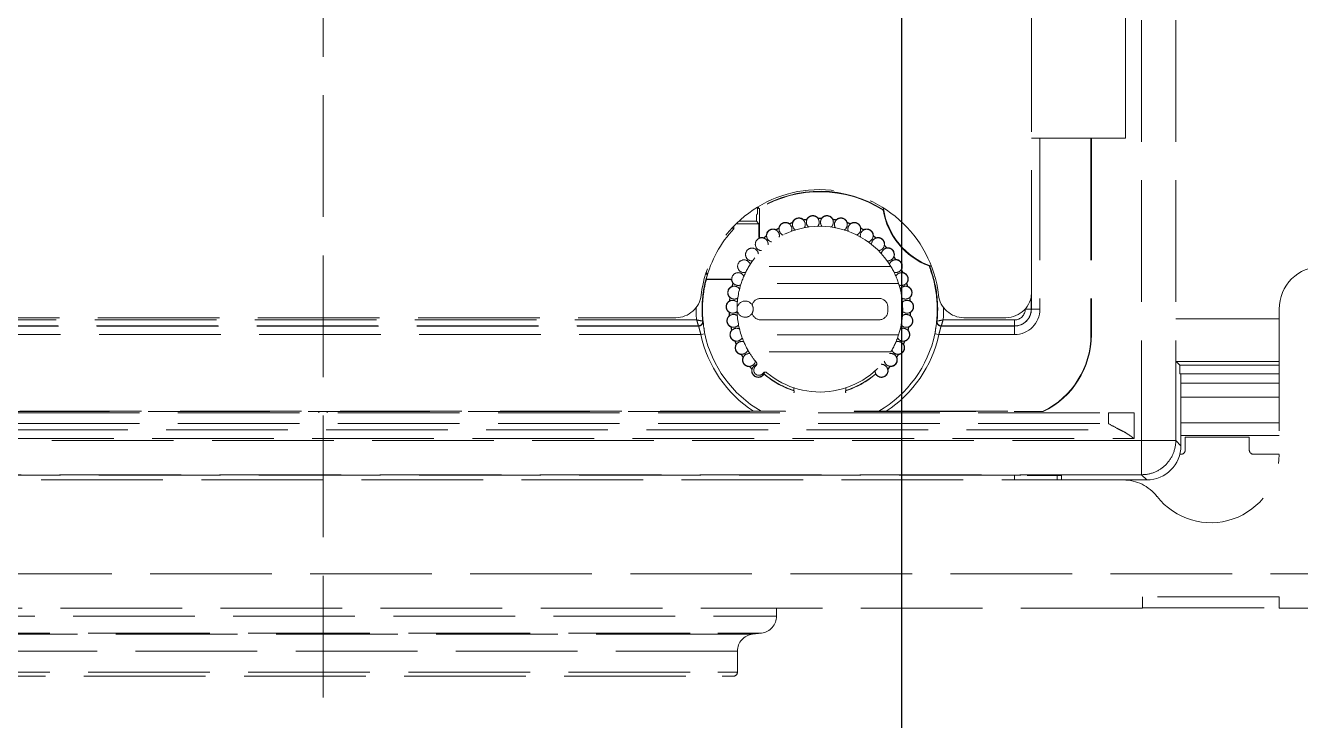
# Model space of a CAD drawing. Header units: inches. Extents: x 193287 to 241687, y 437648 to 550079.
# Drawn here: x 209508.9 to 209658.3, y 461891.9 to 461973.3 of the extents above; entities that cross this region are included whole.
import ezdxf

# ---------------------------------------------------------------- set-up
doc = ezdxf.new("R2010")
doc.units = ezdxf.units.IN
doc.header["$MEASUREMENT"] = 0
doc.linetypes.add('ACAD_ISO04W100', pattern=[30, 24, -3, 0, -3])
doc.linetypes.add('AM_DIN_F_W050', pattern=[6.25, 4.75, -1.5])
doc.layers.add('CQ plan and elev dimension', color=252, linetype='Continuous', lineweight=35)
for name, color, linetype in [('CQ SANITARY WARES', 212, 'Continuous'), ('Layer1', 1, 'Continuous'), ('SANITARY WARES', 212, 'Continuous'), ('xref grd floor$2$CQ Wall hatch_CHB', 8, 'Continuous')]:
    doc.layers.add(name, color=color, linetype=linetype)

# ---------------------------------------------------------------- blocks, each defined once
blk = doc.blocks.new('gf15 WC wall plan')
at = {"layer": 'xref grd floor$2$CQ Wall hatch_CHB', "extrusion": (-4.88522e-08, 5.98593e-09, 1)}
h = blk.add_hatch(dxfattribs=at)
h.set_pattern_fill('ANSI31,_O', color=8, scale=150)
h.set_pattern_definition([(45, (0, 0), (-13.25825215, 13.25825215), [])])
h.paths.add_polyline_path([(208393.9, 462405.25), (208293.89, 462405.25), (208293.82, 461427.18), (208243.82, 461427.18), (208243.89, 462405.25), (208043.9, 462405.25), (208043.91, 461327.18), (208193.82, 461327.18), (208193.82, 461277.18), (208393.91, 461277.21), (208393.91, 462077.21), (210693.91, 462077.23), (210693.79, 461299.11), (210893.79, 461299.11), (210893.91, 462077.23), (211093.61, 462077.23), (211093.61, 462277.23), (208393.91, 462277.21)])
blk = doc.blocks.new('gf15 section line')
at = {"layer": 'Layer1', "linetype": 'ACAD_ISO04W100', "ltscale": 10}
blk.add_line((215468.08, 463774.77, 0), (215468.08, 459893.58, 0), dxfattribs=at)
blk = doc.blocks.new('tece profil_9300080 top')
at = {"layer": 'SANITARY WARES', "color": 8, "linetype": 'AM_DIN_F_W050', "lineweight": 0, "ltscale": 3}
for p, q in [((334710.82, 481333.01), (334710.82, 481147.49)), ((334806.71, 481285.56), (334806.71, 481180.09)), ((334810.71, 481285.56), (334810.71, 481180.09)), ((334793.82, 481197.47), (334793.82, 481274.47)), ((334804.82, 481215.47), (334804.82, 481230.47)), ((334793.82, 481215.47), (334804.82, 481215.47)), ((334794.8, 481215.47), (334794.8, 481195.47)), ((334800.77, 481215.47), (334800.77, 481192.47)), ((334800.82, 481215.47), (334800.82, 481192.47)), ((334761.61, 481205.75), (334761.61, 481206.5)), ((334761.72, 481206.63), (334761.72, 481207.35)), ((334761.94, 481207.26), (334761.94, 481203.91)), ((334767.05, 481205.98), (334767.03, 481205.96)), ((334767.56, 481206.04), (334767.54, 481206.06)), ((334768.77, 481206.16), (334768.75, 481206.14)), ((334769.29, 481206.14), (334769.27, 481206.16)), ((334770.5, 481206.06), (334770.48, 481206.04)), ((334776.48, 481207.08), (334776.44, 481207.05)), ((334758.96, 481204.88), (334758.96, 481205.12)), ((334759.32, 481205.47), (334761.88, 481205.47)), ((334761.61, 481205.75), (334759.59, 481205.75)), ((334761.61, 481205.75), (334761.88, 481205.47)), ((334761.88, 481203.91), (334761.88, 481205.47)), ((334763.8, 481204.8), (334763.79, 481204.77)), ((334764.26, 481205.02), (334764.24, 481205.03)), ((334765.37, 481205.52), (334765.36, 481205.5)), ((334765.87, 481205.67), (334765.84, 481205.68)), ((334772.19, 481205.68), (334772.17, 481205.67)), ((334773.8, 481205.03), (334773.78, 481205.02)), ((334774.25, 481204.77), (334774.24, 481204.8)), ((334761.88, 481203.91), (334761.94, 481203.91)), ((334762.36, 481203.83), (334762.35, 481203.8)), ((334762.78, 481204.13), (334762.75, 481204.13)), ((334775.29, 481204.13), (334775.26, 481204.13)), ((334775.69, 481203.8), (334775.68, 481203.83)), ((334776.6, 481203), (334776.58, 481203.01)), ((334776.95, 481202.62), (334776.95, 481202.64)), ((334777.72, 481201.68), (334777.7, 481201.68)), ((334777.33, 481200.47), (334760.71, 481200.47)), ((334778, 481201.24), (334778, 481201.26)), ((334778.61, 481200.19), (334778.59, 481200.2)), ((334781.84, 481200.56), (334781.81, 481200.53)), ((334758.52, 481198.97), (334755.7, 481198.97)), ((334755.7, 481198.97), (334755.72, 481198.95)), ((334758.52, 481198.95), (334755.72, 481198.95)), ((334758.69, 481198.81), (334758.72, 481198.82)), ((334778.25, 481198.47), (334759.8, 481198.47)), ((334778.81, 481199.71), (334778.82, 481199.74)), ((334779.25, 481198.57), (334779.23, 481198.59)), ((334758.66, 481198.09), (334758.67, 481198.07)), ((334779.37, 481198.07), (334779.38, 481198.09)), ((334793.78, 481197.16), (334793.78, 481195.47)), ((334793.8, 481197.34), (334793.8, 481195.47)), ((334758.37, 481196.38), (334758.39, 481196.36)), ((334758.45, 481196.89), (334758.43, 481196.88)), ((334775.97, 481196.72), (334762.07, 481196.72)), ((334776.97, 481195.22), (334776.97, 481195.72)), ((334779.61, 481196.88), (334779.59, 481196.9)), ((334779.65, 481196.36), (334779.67, 481196.38)), ((334793.08, 481195.47), (334793.78, 481195.47)), ((334793.78, 481195.47), (334793.8, 481195.47)), ((334794.8, 481195.47), (334793.8, 481195.47)), ((334822.82, 481195.47), (334822.82, 481178.47)), ((334754.58, 481194.21), (334663.26, 481194.21)), ((334665.7, 481194.47), (334752.14, 481194.47)), ((334755.3, 481194.07), (334755.32, 481194.04)), ((334758.36, 481195.16), (334758.34, 481195.14)), ((334758.37, 481194.65), (334758.38, 481194.63)), ((334762.07, 481194.22), (334775.97, 481194.22)), ((334779.66, 481194.63), (334779.68, 481194.65)), ((334779.7, 481195.15), (334779.69, 481195.17)), ((334782.72, 481194.04), (334782.74, 481194.07)), ((334782.74, 481194.07), (334782.9, 481194.1)), ((334791.82, 481194.21), (334783.46, 481194.21)), ((334785.9, 481194.47), (334790.82, 481194.47)), ((334791.82, 481194.21), (334791.82, 481193.51)), ((334810.72, 481194.33), (334822.82, 481194.33)), ((334755.09, 481192.49), (334662.75, 481192.49)), ((334754.83, 481193.49), (334663.01, 481193.49)), ((334754.8, 481193.51), (334663.04, 481193.51)), ((334754.8, 481193.51), (334754.83, 481193.49)), ((334755.54, 481192.59), (334755.09, 481192.49)), ((334758.55, 481193.44), (334758.53, 481193.42)), ((334758.64, 481192.93), (334758.66, 481192.92)), ((334778.25, 481192.47), (334759.8, 481192.47)), ((334779.51, 481193.42), (334779.5, 481193.45)), ((334782.95, 481192.49), (334782.5, 481192.59)), ((334791.82, 481192.49), (334782.95, 481192.49)), ((334783.22, 481193.49), (334783.24, 481193.51)), ((334791.82, 481193.49), (334783.22, 481193.49)), ((334791.82, 481193.51), (334783.24, 481193.51)), ((334791.82, 481193.51), (334791.82, 481193.49)), ((334791.82, 481192.49), (334791.82, 481193.49)), ((334800.77, 481192.47), (334800.82, 481192.47)), ((334759.01, 481191.78), (334759, 481191.75)), ((334759.19, 481191.29), (334759.21, 481191.28)), ((334779.04, 481191.75), (334779.03, 481191.78)), ((334759.74, 481190.21), (334759.74, 481190.18)), ((334759.99, 481189.75), (334760.02, 481189.75)), ((334777.33, 481190.47), (334760.71, 481190.47)), ((334778.02, 481189.75), (334778.05, 481189.75)), ((334778.3, 481190.18), (334778.3, 481190.21)), ((334760.72, 481188.77), (334760.72, 481188.75)), ((334761.04, 481188.37), (334761.07, 481188.36)), ((334761.55, 481188.86), (334761.45, 481188.76)), ((334762.3, 481187.91), (334762.4, 481188.01)), ((334776.98, 481188.37), (334777, 481188.37)), ((334777.33, 481188.75), (334777.32, 481188.78)), ((334810.76, 481189.33), (334822.82, 481189.33)), ((334810.76, 481189.33), (334811.19, 481188.9)), ((334822.82, 481188.9), (334811.19, 481188.9)), ((334811.19, 481188.9), (334811.19, 481187.9)), ((334762.49, 481187.87), (334762.38, 481187.73)), ((334762.39, 481187.79), (334762.38, 481187.78)), ((334762.39, 481187.79), (334762.49, 481187.9)), ((334762.49, 481187.9), (334762.49, 481187.87)), ((334775.65, 481187.79), (334775.55, 481187.9)), ((334775.55, 481187.9), (334775.55, 481187.87)), ((334775.67, 481187.74), (334775.55, 481187.87)), ((334775.69, 481187.75), (334775.67, 481187.77)), ((334811.19, 481187.9), (334822.82, 481187.9)), ((334811.32, 481185.18), (334811.32, 481187.9)), ((334822.82, 481186.79), (334811.32, 481186.79)), ((334811.32, 481186.79), (334811.32, 481185.18)), ((334765.98, 481186.28), (334765.98, 481185.95)), ((334766.02, 481185.73), (334766.02, 481185.91)), ((334772.02, 481185.91), (334772.02, 481185.73)), ((334772.06, 481186.28), (334772.06, 481185.95)), ((334811.32, 481185.18), (334811.32, 481182.18)), ((334811.32, 481185.18), (334822.82, 481185.18)), ((334811.32, 481182.18), (334811.32, 481185.18)), ((334656.57, 481183.53), (334761.26, 481183.53)), ((334762.13, 481183.53), (334764.95, 481183.53)), ((334764.95, 481183.53), (334765.01, 481183.47)), ((334773.03, 481183.47), (334773.09, 481183.53)), ((334773.09, 481183.53), (334775.91, 481183.53)), ((334776.78, 481183.53), (334795.17, 481183.53)), ((334795.17, 481183.53), (334795.18, 481183.47)), ((334618.82, 481183.32), (334802.82, 481183.32)), ((334618.82, 481182.08), (334802.82, 481182.08)), ((334652.83, 481183.47), (334765.01, 481183.47)), ((334710.32, 481183.47), (334710.32, 481183.32)), ((334711.32, 481183.47), (334711.32, 481183.32)), ((334773.03, 481183.47), (334795.18, 481183.47)), ((334802.82, 481183.32), (334805.82, 481183.32)), ((334802.82, 481182.08), (334802.82, 481183.32)), ((334805.82, 481180.32), (334805.82, 481183.32)), ((334811.32, 481182.18), (334811.32, 481179.48)), ((334811.32, 481182.18), (334822.82, 481182.18)), ((334811.32, 481179.48), (334811.32, 481182.18)), ((334617.45, 481181.34), (334804.2, 481181.34)), ((334811.32, 481180.67), (334822.82, 481180.67)), ((334615.82, 481180.32), (334805.82, 481180.32)), ((334805.82, 481180.09), (334615.82, 481180.09)), ((334806.71, 481180.09), (334805.82, 481180.09)), ((334806.71, 481176.09), (334806.71, 481180.09)), ((334810.71, 481180.09), (334806.71, 481180.09)), ((334811.32, 481179.48), (334810.71, 481180.09)), ((334811.82, 481180.48), (334819.32, 481180.48)), ((334811.82, 481180.48), (334811.82, 481178.98)), ((334819.32, 481180.48), (334819.32, 481178.98)), ((334811.32, 481178.48), (334811.18, 481178.48)), ((334822.82, 481178.48), (334819.82, 481178.48)), ((334806.71, 481176.09), (334614.93, 481176.09)), ((334807.32, 481175.48), (334806.71, 481176.09)), ((334804.57, 481175.47), (334617.07, 481175.47)), ((334628.32, 481176.02), (334793.32, 481176.02)), ((334791.82, 481175.47), (334791.82, 481176.02)), ((334796.8, 481176), (334796.81, 481175.47)), ((334796.81, 481175.47), (334796.8, 481176)), ((334797.32, 481175.48), (334797.32, 481175.98)), ((334804.57, 481175.48), (334807.32, 481175.48)), ((334804.57, 481175.48), (334807.32, 481175.48)), ((334929.82, 481164.47), (334491.82, 481164.47)), ((334822.82, 481161.8), (334806.82, 481161.8)), ((334806.82, 481161.8), (334806.82, 481160.47)), ((334822.82, 481161.8), (334822.82, 481160.47)), ((334806.82, 481160.47), (334614.82, 481160.47)), ((334763.95, 481159.54), (334763.95, 481160.47)), ((334806.82, 481160.49), (334822.82, 481160.49)), ((334929.82, 481160.47), (334822.82, 481160.47)), ((334662.81, 481159.54), (334758.83, 481159.54)), ((334758.83, 481159.54), (334760.68, 481159.54)), ((334760.68, 481159.54), (334763.95, 481159.54)), ((334664.57, 481157.55), (334757.07, 481157.55)), ((334757.07, 481157.42), (334664.57, 481157.42)), ((334757.07, 481157.55), (334760.66, 481157.55)), ((334761.13, 481157.42), (334757.07, 481157.42)), ((334760.66, 481157.55), (334762.19, 481157.55)), ((334761.13, 481157.42), (334762.19, 481157.55)), ((334759.37, 481155.44), (334662.27, 481155.44)), ((334759.37, 481152.99), (334759.37, 481155.44)), ((334664.07, 481152.49), (334757.57, 481152.49)), ((334664.57, 481152.99), (334757.07, 481152.99)), ((334757.07, 481152.99), (334759.37, 481152.99)), ((334757.57, 481152.49), (334758.87, 481152.49))]:
    blk.add_line(p, q, dxfattribs=at)
for centre, radius, start, end in [((334769.02, 481195.47), 14, 6.7563, 173.2437), ((334769.02, 481195.47), 13.8, 57.2566, 121.3433), ((334769.02, 481195.47), 13.75, 57.3405, 121.0145), ((334766.56, 481205.37), 0.776, 51.0972, 156.8428), ((334766.56, 481205.37), 0.75, 103.97, 156.8428), ((334766.56, 481205.37), 0.75, 68.7214, 103.97), ((334766.56, 481205.37), 0.75, 51.0972, 68.7214), ((334766.56, 481205.37), 0.75, 42.2428, 51.0972), ((334767.15, 481206.11), 0.2, 231.0972, 279.9484), ((334767.15, 481206.11), 0.174, 231.0972, 279.9484), ((334769.02, 481195.47), 10.63, 98.6816, 99.9484), ((334769.02, 481195.47), 10.6, 99.5261, 99.9484), ((334769.02, 481195.47), 10.6, 99.1039, 99.5261), ((334769.02, 481195.47), 10.6, 98.6816, 99.1039), ((334767.39, 481206.15), 0.174, 278.6816, 327.5328), ((334767.39, 481206.15), 0.2, 278.6816, 327.5328), ((334768.19, 481205.64), 0.75, 147.5328, 168.842), ((334768.19, 481205.64), 0.776, 41.7872, 147.5328), ((334768.19, 481205.64), 0.75, 94.66, 147.5328), ((334768.19, 481205.64), 0.75, 59.4114, 94.66), ((334768.19, 481205.64), 0.75, 41.7872, 59.4114), ((334768.19, 481205.64), 0.75, 32.9325, 41.7872), ((334768.9, 481206.27), 0.2, 221.7872, 270.6384), ((334768.19, 481205.64), 0.75, 318.9463, 22.0415), ((334768.9, 481206.27), 0.174, 221.7872, 270.6384), ((334768.19, 481205.64), 0.75, 22.0415, 32.9325), ((334769.02, 481195.47), 10.63, 89.3716, 90.6384), ((334769.02, 481195.47), 10.6, 90.2161, 90.6384), ((334769.02, 481195.47), 10.6, 89.3716, 90.2161), ((334769.85, 481205.64), 0.75, 159.532, 221.0679), ((334769.14, 481206.27), 0.174, 269.3716, 318.2228), ((334769.85, 481205.64), 0.75, 138.2228, 159.532), ((334769.14, 481206.27), 0.2, 269.3716, 318.2228), ((334769.85, 481205.64), 0.776, 32.4772, 138.2228), ((334769.85, 481205.64), 0.75, 120.5986, 138.2228), ((334769.85, 481205.64), 0.75, 85.35, 120.5986), ((334769.85, 481205.64), 0.75, 50.1014, 85.35), ((334769.85, 481205.64), 0.75, 309.3, 23.6222), ((334769.85, 481205.64), 0.75, 32.4772, 50.1014), ((334769.85, 481205.64), 0.75, 23.6222, 32.4772), ((334770.65, 481206.15), 0.2, 212.4772, 261.3284), ((334770.65, 481206.15), 0.174, 212.4772, 261.3284), ((334769.02, 481195.47), 10.63, 80.0616, 81.3284), ((334769.02, 481195.47), 10.6, 80.9061, 81.3284), ((334769.02, 481195.47), 10.6, 80.0616, 80.9061), ((334771.48, 481205.37), 0.75, 128.9128, 150.222), ((334770.88, 481206.11), 0.174, 260.0616, 308.9128), ((334770.88, 481206.11), 0.2, 260.0616, 308.9128), ((334771.48, 481205.37), 0.776, 23.1672, 128.9128), ((334771.48, 481205.37), 0.75, 111.2886, 128.9128), ((334771.48, 481205.37), 0.75, 76.04, 111.2886), ((334771.48, 481205.37), 0.75, 40.7914, 76.04), ((334784.82, 481208.47), 8.5, 189.6441, 249.25), ((334784.82, 481208.47), 8.44, 188.6136, 250.3435), ((334769.02, 481195.47), 13.78, 136.9305, 165.282), ((334731.01, 481134.32), 75.89, 68.3907, 68.5325), ((334769.02, 481195.47), 9.7, 31.0285, 148.9715), ((334763.53, 481204.07), 0.776, 69.7172, 175.4628), ((334763.53, 481204.07), 0.75, 122.59, 175.4628), ((334763.53, 481204.07), 0.75, 69.7172, 122.59), ((334763.86, 481204.96), 0.2, 249.7172, 298.5684), ((334763.53, 481204.07), 0.75, 60.8635, 69.7172), ((334763.86, 481204.96), 0.174, 249.7172, 298.5684), ((334763.53, 481204.07), 0.75, 49.9715, 60.8635), ((334769.02, 481195.47), 10.63, 117.3016, 118.5684), ((334769.02, 481195.47), 10.6, 117.7239, 118.5684), ((334763.53, 481204.07), 0.75, 347.0542, 49.9715), ((334769.02, 481195.47), 10.6, 117.3016, 117.7239), ((334764.07, 481205.07), 0.174, 297.3016, 346.1528), ((334764.07, 481205.07), 0.2, 297.3016, 346.1528), ((334764.99, 481204.84), 0.776, 60.4072, 166.1528), ((334764.99, 481204.84), 0.75, 166.1528, 187.4667), ((334764.99, 481204.84), 0.75, 187.4667, 248.2629), ((334764.99, 481204.84), 0.75, 148.5286, 166.1528), ((334764.99, 481204.84), 0.75, 113.28, 148.5286), ((334764.99, 481204.84), 0.75, 78.0314, 113.28), ((334764.99, 481204.84), 0.75, 60.4072, 78.0314), ((334764.99, 481204.84), 0.75, 51.5531, 60.4072), ((334765.46, 481205.67), 0.2, 240.4072, 289.2584), ((334765.46, 481205.67), 0.174, 240.4072, 289.2584), ((334764.99, 481204.84), 0.75, 42.3326, 51.5531), ((334769.02, 481195.47), 10.63, 107.9916, 109.2584), ((334769.02, 481195.47), 10.6, 108.8361, 109.2584), ((334764.99, 481204.84), 0.75, 39.098, 42.3326), ((334764.99, 481204.84), 0.75, 338.8453, 39.098), ((334769.02, 481195.47), 10.6, 108.4139, 108.8361), ((334769.02, 481195.47), 10.6, 107.9916, 108.4139), ((334765.68, 481205.75), 0.174, 287.9916, 336.8428), ((334765.68, 481205.75), 0.2, 287.9916, 336.8428), ((334766.56, 481205.37), 0.75, 156.8428, 178.1524), ((334766.56, 481205.37), 0.75, 178.1524, 239.7868), ((334766.56, 481205.37), 0.75, 31.3515, 42.2428), ((334766.56, 481205.37), 0.75, 329.1343, 31.3515), ((334768.19, 481205.64), 0.75, 168.842, 230.7104), ((334771.48, 481205.37), 0.75, 150.222, 210.8836), ((334771.48, 481205.37), 0.75, 300.2196, 14.3122), ((334771.48, 481205.37), 0.75, 23.1672, 40.7914), ((334771.48, 481205.37), 0.75, 14.3122, 23.1672), ((334772.35, 481205.75), 0.2, 203.1672, 252.0184), ((334772.35, 481205.75), 0.174, 203.1672, 252.0184), ((334769.02, 481195.47), 10.6, 71.5961, 72.0184), ((334769.02, 481195.47), 10.63, 70.7516, 72.0184), ((334773.05, 481204.84), 0.75, 140.912, 201.1548), ((334769.02, 481195.47), 10.6, 70.7516, 71.5961), ((334773.05, 481204.84), 0.75, 137.6774, 140.912), ((334773.05, 481204.84), 0.75, 119.6028, 137.6774), ((334772.58, 481205.67), 0.174, 250.7516, 299.6028), ((334772.58, 481205.67), 0.2, 250.7516, 299.6028), ((334773.05, 481204.84), 0.776, 13.8572, 119.6028), ((334773.05, 481204.84), 0.75, 101.9786, 119.6028), ((334773.05, 481204.84), 0.75, 66.73, 101.9786), ((334773.05, 481204.84), 0.75, 291.7392, 5.0014), ((334773.05, 481204.84), 0.75, 31.4814, 66.73), ((334773.05, 481204.84), 0.75, 13.8572, 31.4814), ((334774.51, 481204.07), 0.75, 131.602, 192.9504), ((334773.05, 481204.84), 0.75, 5.0014, 13.8572), ((334773.97, 481205.07), 0.2, 193.8572, 242.7084), ((334773.97, 481205.07), 0.174, 193.8572, 242.7084), ((334769.02, 481195.47), 10.6, 62.2861, 62.7084), ((334769.02, 481195.47), 10.63, 61.4416, 62.7084), ((334769.02, 481195.47), 10.6, 61.4416, 62.2861), ((334774.51, 481204.07), 0.75, 128.367, 131.602), ((334774.51, 481204.07), 0.75, 110.2928, 128.367), ((334774.18, 481204.96), 0.2, 241.4416, 290.2928), ((334774.18, 481204.96), 0.174, 241.4416, 290.2928), ((334774.51, 481204.07), 0.776, 4.5472, 110.2928), ((334774.51, 481204.07), 0.75, 57.42, 110.2928), ((334774.51, 481204.07), 0.75, 4.5472, 57.42), ((334762.21, 481203.07), 0.75, 131.9, 266.9401), ((334762.21, 481203.07), 0.75, 121.1632, 131.9), ((334762.21, 481203.07), 0.75, 114.6523, 121.1632), ((334762.12, 481203.91), 0.237, 180, 192.8436), ((334762.12, 481203.91), 0.237, 192.8436, 205.6872), ((334762.21, 481203.07), 0.75, 111.3968, 114.6523), ((334762.12, 481203.91), 0.237, 205.6872, 218.5307), ((334762.12, 481203.91), 0.185, 180, 215.5359), ((334762.62, 481203.2), 0.886, 138.3151, 140.6234), ((334762.21, 481203.07), 0.776, 79.0272, 107.8917), ((334762.21, 481203.07), 0.75, 89.8291, 108.2271), ((334762.21, 481203.07), 0.75, 79.0272, 89.8291), ((334762.39, 481204), 0.2, 259.0272, 307.8784), ((334762.21, 481203.07), 0.75, 70.174, 79.0272), ((334762.39, 481204), 0.174, 259.0272, 307.8784), ((334762.21, 481203.07), 0.75, 59.2815, 70.174), ((334769.02, 481195.47), 10.63, 126.6116, 127.8784), ((334769.02, 481195.47), 10.6, 127.4561, 127.8784), ((334769.02, 481195.47), 10.6, 127.0339, 127.4561), ((334762.21, 481203.07), 0.75, 355.8798, 59.2815), ((334769.02, 481195.47), 10.6, 126.6116, 127.0339), ((334762.58, 481204.14), 0.174, 306.6116, 355.4628), ((334762.58, 481204.14), 0.2, 306.6116, 355.4628), ((334763.53, 481204.07), 0.75, 175.4628, 196.772), ((334763.53, 481204.07), 0.75, 196.772, 256.8897), ((334774.51, 481204.07), 0.75, 283.1297, 355.692), ((334775.83, 481203.07), 0.75, 122.292, 184.1289), ((334774.51, 481204.07), 0.75, 355.692, 4.5472), ((334775.46, 481204.14), 0.2, 184.5472, 233.3984), ((334775.46, 481204.14), 0.174, 184.5472, 233.3984), ((334769.02, 481195.47), 10.6, 52.9761, 53.3984), ((334769.02, 481195.47), 10.63, 52.1316, 53.3984), ((334769.02, 481195.47), 10.6, 52.1316, 52.9761), ((334775.83, 481203.07), 0.75, 100.9828, 122.292), ((334775.65, 481204), 0.2, 232.1316, 280.9828), ((334775.65, 481204), 0.174, 232.1316, 280.9828), ((334775.83, 481203.07), 0.776, 355.2372, 100.9828), ((334775.83, 481203.07), 0.75, 48.11, 100.9828), ((334775.83, 481203.07), 0.75, 355.2372, 48.11), ((334775.83, 481203.07), 0.75, 346.3821, 355.2372), ((334776.78, 481202.99), 0.2, 175.2372, 224.0884), ((334776.78, 481202.99), 0.174, 175.2372, 224.0884), ((334761.07, 481201.86), 0.75, 141.21, 276.9942), ((334761.07, 481201.86), 0.75, 5.4867, 141.21), ((334775.83, 481203.07), 0.75, 272.7136, 346.3821), ((334776.97, 481201.87), 0.75, 112.982, 174.7277), ((334769.02, 481195.47), 10.6, 43.6661, 44.0884), ((334769.02, 481195.47), 10.63, 42.8216, 44.0884), ((334776.97, 481201.87), 0.75, 91.6728, 112.982), ((334769.02, 481195.47), 10.6, 43.2439, 43.6661), ((334769.02, 481195.47), 10.6, 42.8216, 43.2439), ((334776.94, 481202.82), 0.2, 222.8216, 271.6728), ((334776.94, 481202.82), 0.174, 222.8216, 271.6728), ((334776.97, 481201.87), 0.75, 262.8307, 326.1815), ((334776.97, 481201.87), 0.776, 345.9272, 91.6728), ((334776.97, 481201.87), 0.75, 38.8, 91.6728), ((334776.97, 481201.87), 0.75, 345.9272, 38.8), ((334776.97, 481201.87), 0.75, 326.1815, 337.0723), ((334776.97, 481201.87), 0.75, 337.0723, 345.9272), ((334777.89, 481201.63), 0.2, 165.9272, 214.7784), ((334777.89, 481201.63), 0.174, 165.9272, 214.7784), ((334769.02, 481195.47), 10.6, 33.9339, 34.7784), ((334769.02, 481195.47), 10.63, 33.5116, 34.7784), ((334760.14, 481200.49), 0.75, 150.52, 284.2866), ((334760.14, 481200.49), 0.75, 15.52, 150.52), ((334769.02, 481195.47), 9.7, 148.9714, 161.9841), ((334777.9, 481200.5), 0.75, 103.6723, 164.7751), ((334769.02, 481195.47), 9.7, 18.0159, 31.0286), ((334777.9, 481200.5), 0.75, 255.3896, 316.8715), ((334777.9, 481200.5), 0.75, 82.3628, 103.6723), ((334769.02, 481195.47), 10.6, 33.5116, 33.9339), ((334778.03, 481201.44), 0.2, 213.5116, 262.3628), ((334778.03, 481201.44), 0.174, 213.5116, 262.3628), ((334777.9, 481200.5), 0.776, 336.6172, 82.3628), ((334777.9, 481200.5), 0.75, 29.49, 82.3628), ((334777.9, 481200.5), 0.75, 316.8715, 327.7626), ((334777.9, 481200.5), 0.75, 327.7626, 336.6172), ((334777.9, 481200.5), 0.75, 336.6172, 29.49), ((334778.77, 481200.12), 0.2, 156.6172, 205.4684), ((334769.02, 481195.47), 10.6, 24.6239, 25.4684), ((334778.77, 481200.12), 0.174, 156.6172, 205.4684), ((334769.02, 481195.47), 10.63, 24.2016, 25.4684), ((334769.02, 481195.47), 13.75, 6.7669, 21.5536), ((334769.02, 481195.47), 13.8, 6.6972, 21.6375), ((334827.82, 481195.47), 5, 90, 180), ((334769.02, 481195.47), 13.8, 162.7629, 171.6694), ((334769.02, 481195.47), 13.75, 165.3661, 173.2764), ((334793.75, 481227.45), 47.05, 216.0578, 216.3398), ((334758.52, 481198.77), 0.2, 13.2833, 90), ((334758.52, 481198.77), 0.174, 13.2059, 90), ((334759.45, 481198.99), 0.776, 193.2059, 212.7028), ((334759.45, 481198.99), 0.75, 159.83, 182.0182), ((334759.45, 481198.99), 0.75, 182.0182, 193.1853), ((334759.45, 481198.99), 0.75, 193.1853, 206.1703), ((334759.45, 481198.99), 0.75, 26.1815, 159.83), ((334759.45, 481198.99), 0.75, 206.1703, 212.7028), ((334758.65, 481198.48), 0.174, 343.8516, 32.7028), ((334759.45, 481198.99), 0.75, 212.7028, 230.7777), ((334758.65, 481198.48), 0.2, 343.8516, 32.7028), ((334769.02, 481195.47), 9.7, 161.9843, 180), ((334778.59, 481198.99), 0.75, 94.3646, 154.1528), ((334769.02, 481195.47), 9.7, 341.9843, 18.0157), ((334778.59, 481198.99), 0.75, 73.0528, 94.3646), ((334769.02, 481195.47), 10.6, 24.2016, 24.6239), ((334778.87, 481199.9), 0.2, 204.2016, 253.0528), ((334778.87, 481199.9), 0.174, 204.2016, 253.0528), ((334778.59, 481198.99), 0.75, 20.18, 73.0528), ((334778.59, 481198.99), 0.776, 327.3072, 73.0528), ((334778.59, 481198.99), 0.75, 309.2323, 318.4529), ((334778.59, 481198.99), 0.75, 318.4529, 327.3072), ((334779.39, 481198.48), 0.2, 147.3072, 196.1584), ((334779.39, 481198.48), 0.174, 147.3072, 196.1584), ((334778.59, 481198.99), 0.75, 327.3072, 344.9314), ((334778.59, 481198.99), 0.75, 344.9314, 20.18), ((334752.14, 481197.47), 3, 270, 353.2437), ((334769.02, 481195.47), 13.8, 173.2759, 185.8607), ((334769.02, 481195.47), 13.75, 173.2764, 189.0809), ((334769.02, 481195.47), 13.8, 171.6694, 173.2759), ((334759, 481197.4), 0.776, 116.2672, 222.0128), ((334759, 481197.4), 0.75, 169.14, 204.3886), ((334759, 481197.4), 0.75, 133.8914, 169.14), ((334759, 481197.4), 0.75, 204.3886, 222.0128), ((334759, 481197.4), 0.75, 116.2672, 133.8914), ((334758.58, 481198.25), 0.174, 296.2672, 345.1184), ((334758.58, 481198.25), 0.2, 296.2672, 345.1184), ((334759, 481197.4), 0.75, 107.4159, 116.2672), ((334769.02, 481195.47), 10.63, 163.8516, 165.1184), ((334769.02, 481195.47), 10.6, 164.6961, 165.1184), ((334759, 481197.4), 0.75, 34.1147, 107.4159), ((334769.02, 481195.47), 10.6, 163.8516, 164.6961), ((334759.45, 481198.99), 0.75, 230.7777, 234.012), ((334759.45, 481198.99), 0.75, 234.012, 276.622), ((334759.45, 481198.99), 0.75, 276.622, 294.4408), ((334778.59, 481198.99), 0.75, 245.421, 263.388), ((334779.04, 481197.4), 0.75, 85.0526, 146.5554), ((334778.59, 481198.99), 0.75, 263.388, 305.998), ((334778.59, 481198.99), 0.75, 305.998, 309.2323), ((334779.04, 481197.4), 0.75, 63.7428, 85.0526), ((334769.02, 481195.47), 10.6, 15.7361, 16.1584), ((334769.02, 481195.47), 10.6, 15.3139, 15.7361), ((334769.02, 481195.47), 10.63, 14.8916, 16.1584), ((334769.02, 481195.47), 10.6, 14.8916, 15.3139), ((334779.46, 481198.25), 0.2, 194.8916, 243.7428), ((334779.46, 481198.25), 0.174, 194.8916, 243.7428), ((334779.04, 481197.4), 0.75, 10.87, 63.7428), ((334779.04, 481197.4), 0.776, 317.9972, 63.7428), ((334779.04, 481197.4), 0.75, 317.9972, 335.6214), ((334779.04, 481197.4), 0.75, 335.6214, 10.87), ((334769.02, 481195.47), 13.75, 350.9184, 6.7669), ((334769.02, 481195.47), 13.8, 354.1393, 6.6972), ((334785.9, 481197.47), 3, 186.7563, 270), ((334790.82, 481197.47), 3, 270, 0), ((334769.02, 481195.47), 14.5, 179.1899, 184.9857), ((334758.82, 481195.75), 0.776, 125.5772, 231.3228), ((334758.82, 481195.75), 0.75, 143.2014, 178.45), ((334758.82, 481195.75), 0.75, 178.45, 213.6986), ((334758.82, 481195.75), 0.75, 125.5772, 143.2014), ((334758.27, 481196.52), 0.174, 305.5772, 354.4284), ((334758.27, 481196.52), 0.2, 305.5772, 354.4284), ((334758.82, 481195.75), 0.75, 116.7264, 125.5772), ((334758.3, 481196.76), 0.174, 353.1616, 42.0128), ((334769.02, 481195.47), 10.63, 173.1616, 174.4284), ((334759, 481197.4), 0.75, 222.0128, 243.322), ((334758.3, 481196.76), 0.2, 353.1616, 42.0128), ((334769.02, 481195.47), 10.6, 174.0061, 174.4284), ((334769.02, 481195.47), 10.6, 173.1616, 174.0061), ((334758.82, 481195.75), 0.75, 43.6535, 116.7264), ((334759, 481197.4), 0.75, 243.322, 304.0891), ((334760.27, 481195.47), 0.95, 29.7474, 180), ((334769.02, 481195.47), 9.7, 180, 198.0157), ((334760.27, 481195.47), 0.95, 180, 330.2526), ((334762.07, 481195.72), 1, 90, 167.2105), ((334760.27, 481195.47), 0.95, 0, 29.7474), ((334760.27, 481195.47), 0.95, 330.2526, 0), ((334775.97, 481195.72), 1, 0, 90), ((334779.04, 481197.4), 0.75, 235.2041, 296.688), ((334779.22, 481195.75), 0.75, 75.742, 136.4001), ((334779.04, 481197.4), 0.75, 296.688, 309.1432), ((334779.22, 481195.75), 0.75, 54.4328, 75.742), ((334779.04, 481197.4), 0.75, 309.1432, 317.9972), ((334779.74, 481196.76), 0.2, 137.9972, 186.8484), ((334769.02, 481195.47), 10.6, 6.4261, 6.8484), ((334769.02, 481195.47), 10.6, 5.5816, 6.4261), ((334779.74, 481196.76), 0.174, 137.9972, 186.8484), ((334769.02, 481195.47), 10.63, 5.5816, 6.8484), ((334779.77, 481196.52), 0.2, 185.5816, 234.4328), ((334779.77, 481196.52), 0.174, 185.5816, 234.4328), ((334779.22, 481195.75), 0.75, 36.8086, 54.4328), ((334779.22, 481195.75), 0.776, 308.6872, 54.4328), ((334779.22, 481195.75), 0.75, 1.56, 36.8086), ((334779.22, 481195.75), 0.75, 326.3114, 1.56), ((334769.02, 481195.47), 14.5, 355.0144, 0.8178), ((334791.82, 481195.47), 1.26, 270, 0), ((334791.82, 481195.47), 1.96, 270, 0), ((334791.82, 481195.47), 1.98, 270, 0), ((334791.82, 481195.47), 2.98, 270, 0), ((334754.83, 481193.99), 0.5, 270.0043, 5.9599), ((334758.91, 481194.1), 0.776, 134.8872, 240.6328), ((334758.91, 481194.1), 0.75, 152.5114, 187.76), ((334758.91, 481194.1), 0.75, 187.76, 240.6328), ((334758.82, 481195.75), 0.75, 213.6986, 231.3228), ((334758.91, 481194.1), 0.75, 134.8872, 152.5114), ((334758.23, 481195.01), 0.174, 2.4716, 51.3228), ((334758.82, 481195.75), 0.75, 231.3228, 252.632), ((334758.23, 481195.01), 0.2, 2.4716, 51.3228), ((334758.24, 481194.77), 0.174, 314.8872, 3.7384), ((334758.24, 481194.77), 0.2, 314.8872, 3.7384), ((334758.91, 481194.1), 0.75, 126.0368, 134.8872), ((334769.02, 481195.47), 10.63, 182.4716, 183.7384), ((334769.02, 481195.47), 10.6, 182.4716, 183.3161), ((334769.02, 481195.47), 10.6, 183.3161, 183.7384), ((334758.91, 481194.1), 0.75, 115.1415, 126.0368), ((334758.82, 481195.75), 0.75, 252.632, 313.3383), ((334758.91, 481194.1), 0.75, 52.9523, 115.1415), ((334762.07, 481195.22), 1, 192.7895, 270), ((334775.97, 481195.22), 1, 270, 0), ((334779.13, 481194.1), 0.75, 66.432, 127.053), ((334779.22, 481195.75), 0.75, 226.1703, 299.8336), ((334779.13, 481194.1), 0.75, 45.1228, 66.432), ((334779.13, 481194.1), 0.776, 299.3772, 45.1228), ((334779.22, 481195.75), 0.75, 299.8336, 308.6872), ((334769.02, 481195.47), 10.6, 356.2716, 357.1161), ((334779.8, 481194.77), 0.2, 176.2716, 225.1228), ((334779.81, 481195.01), 0.2, 128.6872, 177.5384), ((334769.02, 481195.47), 10.6, 357.1161, 357.5384), ((334769.02, 481195.47), 10.63, 356.2716, 357.5384), ((334779.8, 481194.77), 0.174, 176.2716, 225.1228), ((334779.81, 481195.01), 0.174, 128.6872, 177.5384), ((334779.13, 481194.1), 0.75, 27.4986, 45.1228), ((334779.13, 481194.1), 0.75, 317.0014, 352.25), ((334779.22, 481195.75), 0.75, 308.6872, 326.3114), ((334779.13, 481194.1), 0.75, 352.25, 27.4986), ((334783.22, 481193.99), 0.5, 174.0404, 269.9957), ((334769.02, 481195.47), 14.25, 192.0851, 236.9959), ((334769.02, 481195.47), 13.79, 192.085, 240.0113), ((334759.27, 481192.48), 0.776, 144.1972, 249.9428), ((334759.27, 481192.48), 0.75, 161.8214, 197.07), ((334758.45, 481193.27), 0.174, 11.7816, 60.6328), ((334758.91, 481194.1), 0.75, 240.6328, 261.942), ((334758.45, 481193.27), 0.2, 11.7816, 60.6328), ((334759.27, 481192.48), 0.75, 144.1972, 161.8214), ((334769.02, 481195.47), 10.63, 191.7816, 193.0484), ((334769.02, 481195.47), 10.6, 191.7816, 192.2039), ((334758.5, 481193.04), 0.174, 324.1972, 13.0484), ((334769.02, 481195.47), 10.6, 192.2039, 192.6261), ((334758.5, 481193.04), 0.2, 324.1972, 13.0484), ((334759.27, 481192.48), 0.75, 135.3472, 144.1972), ((334769.02, 481195.47), 10.6, 192.6261, 193.0484), ((334759.27, 481192.48), 0.75, 124.4515, 135.3472), ((334758.91, 481194.1), 0.75, 261.942, 322.4438), ((334759.27, 481192.48), 0.75, 62.0567, 124.4515), ((334769.02, 481195.47), 9.7, 198.0156, 211.0284), ((334769.02, 481195.47), 13.79, 299.9887, 347.915), ((334769.02, 481195.47), 14.25, 303.0041, 347.915), ((334769.02, 481195.47), 9.7, 328.9716, 341.9844), ((334778.77, 481192.48), 0.75, 57.122, 118.62), ((334779.13, 481194.1), 0.75, 218.2278, 290.5241), ((334778.77, 481192.48), 0.776, 290.0672, 35.8128), ((334778.77, 481192.48), 0.75, 53.8835, 57.122), ((334778.77, 481192.48), 0.75, 35.8128, 53.8835), ((334779.54, 481193.04), 0.2, 166.9616, 215.8128), ((334769.02, 481195.47), 10.6, 346.9616, 347.8061), ((334769.02, 481195.47), 10.63, 346.9616, 348.2284), ((334779.54, 481193.04), 0.174, 166.9616, 215.8128), ((334769.02, 481195.47), 10.6, 347.8061, 348.2284), ((334778.77, 481192.48), 0.75, 18.1886, 35.8128), ((334779.13, 481194.1), 0.75, 290.5241, 299.3772), ((334779.59, 481193.27), 0.2, 119.3772, 168.2284), ((334779.59, 481193.27), 0.174, 119.3772, 168.2284), ((334778.77, 481192.48), 0.75, 342.94, 18.1886), ((334779.13, 481194.1), 0.75, 299.3772, 317.0014), ((334790.82, 481192.47), 9.95, 295.911, 0), ((334790.82, 481192.47), 10, 295.8419, 0), ((334759.27, 481192.48), 0.75, 197.07, 249.9428), ((334758.94, 481191.59), 0.174, 21.0916, 69.9428), ((334759.27, 481192.48), 0.75, 249.9428, 271.2531), ((334758.94, 481191.59), 0.2, 21.0916, 69.9428), ((334769.02, 481195.47), 10.63, 201.0916, 202.3584), ((334759.88, 481190.94), 0.776, 153.5072, 259.2528), ((334769.02, 481195.47), 10.6, 201.0916, 201.5139), ((334759.88, 481190.94), 0.75, 153.5072, 206.38), ((334769.02, 481195.47), 10.6, 201.5139, 202.3584), ((334759.03, 481191.37), 0.174, 333.5072, 22.3584), ((334759.03, 481191.37), 0.2, 333.5072, 22.3584), ((334759.88, 481190.94), 0.75, 142.9241, 153.5072), ((334759.88, 481190.94), 0.75, 135.4369, 142.9241), ((334759.27, 481192.48), 0.75, 271.2531, 331.0345), ((334759.88, 481190.94), 0.75, 132.198, 135.4369), ((334759.88, 481190.94), 0.75, 72.3906, 132.198), ((334778.16, 481190.94), 0.75, 47.812, 107.6213), ((334778.77, 481192.48), 0.75, 208.9771, 281.2145), ((334778.16, 481190.94), 0.776, 280.7572, 26.5028), ((334778.16, 481190.94), 0.75, 44.5731, 47.812), ((334778.16, 481190.94), 0.75, 26.5028, 44.5731), ((334779.01, 481191.37), 0.2, 157.6516, 206.5028), ((334769.02, 481195.47), 10.6, 337.6516, 338.4961), ((334778.16, 481190.94), 0.75, 333.63, 26.5028), ((334779.01, 481191.37), 0.174, 157.6516, 206.5028), ((334769.02, 481195.47), 10.63, 337.6516, 338.9184), ((334769.02, 481195.47), 10.6, 338.4961, 338.9184), ((334779.1, 481191.59), 0.2, 110.0672, 158.9184), ((334778.77, 481192.48), 0.75, 281.2145, 290.0672), ((334779.1, 481191.59), 0.174, 110.0672, 158.9184), ((334778.77, 481192.48), 0.75, 290.0672, 307.6914), ((334778.77, 481192.48), 0.75, 307.6914, 342.94), ((334759.88, 481190.94), 0.75, 206.38, 259.2528), ((334759.88, 481190.94), 0.75, 259.2528, 280.5662), ((334759.71, 481190.01), 0.2, 30.4016, 79.2528), ((334759.71, 481190.01), 0.174, 30.4016, 79.2528), ((334769.02, 481195.47), 10.63, 210.4016, 211.6684), ((334769.02, 481195.47), 10.6, 210.4016, 210.8239), ((334769.02, 481195.47), 10.6, 210.8239, 211.6684), ((334760.74, 481189.52), 0.776, 162.8172, 268.5628), ((334759.83, 481189.8), 0.174, 342.8172, 31.6684), ((334760.74, 481189.52), 0.75, 162.8172, 215.69), ((334759.83, 481189.8), 0.2, 342.8172, 31.6684), ((334759.88, 481190.94), 0.75, 280.5662, 323.1731), ((334760.74, 481189.52), 0.75, 152.2341, 162.8172), ((334760.74, 481189.52), 0.75, 143.0715, 152.2341), ((334760.74, 481189.52), 0.75, 81.1542, 143.0715), ((334759.88, 481190.94), 0.75, 323.1731, 340.5753), ((334769.02, 481195.47), 9.7, 211.0285, 219.8364), ((334769.02, 481195.47), 9.7, 230.1636, 328.9715), ((334777.31, 481189.53), 0.75, 38.502, 99.5356), ((334777.31, 481189.53), 0.776, 271.4472, 17.1928), ((334778.16, 481190.94), 0.75, 199.435, 216.8369), ((334778.16, 481190.94), 0.75, 216.8369, 271.9045), ((334777.31, 481189.53), 0.75, 35.2629, 38.502), ((334777.31, 481189.53), 0.75, 17.1928, 35.2629), ((334777.31, 481189.53), 0.75, 324.32, 17.1928), ((334778.21, 481189.81), 0.2, 148.3416, 197.1928), ((334769.02, 481195.47), 10.6, 328.3416, 329.1861), ((334778.21, 481189.81), 0.174, 148.3416, 197.1928), ((334769.02, 481195.47), 10.63, 328.3416, 329.6084), ((334769.02, 481195.47), 10.6, 329.1861, 329.6084), ((334778.34, 481190.01), 0.2, 100.7572, 149.6084), ((334778.16, 481190.94), 0.75, 271.9045, 280.7572), ((334778.34, 481190.01), 0.174, 100.7572, 149.6084), ((334778.16, 481190.94), 0.75, 280.7572, 333.63), ((334760.74, 481189.52), 0.75, 215.69, 268.5628), ((334760.74, 481189.52), 0.75, 268.5628, 289.872), ((334760.71, 481188.57), 0.2, 39.7116, 88.5628), ((334760.71, 481188.57), 0.174, 39.7116, 88.5628), ((334769.02, 481195.47), 10.63, 219.7116, 220.9784), ((334769.02, 481195.47), 10.6, 219.7116, 220.1339), ((334769.02, 481195.47), 10.6, 220.1339, 220.5561), ((334769.02, 481195.47), 10.6, 220.5561, 220.9784), ((334760.74, 481189.52), 0.75, 289.872, 350.0895), ((334760.87, 481188.39), 0.174, 352.1272, 40.9784), ((334760.87, 481188.39), 0.2, 352.1272, 40.9784), ((334761.81, 481188.26), 0.776, 172.1272, 317.1428), ((334761.81, 481188.26), 0.75, 172.1272, 225), ((334761.81, 481188.26), 0.75, 161.5441, 172.1272), ((334761.81, 481188.26), 0.75, 152.3815, 161.5441), ((334761.81, 481188.26), 0.75, 129.5109, 152.3815), ((334761.88, 481188.33), 0.6, 135, 315), ((334761.81, 481188.26), 0.75, 124.3438, 129.5109), ((334761.81, 481188.26), 0.75, 113.876, 124.3438), ((334761.81, 481188.26), 0.75, 108.208, 113.876), ((334761.34, 481189.07), 0.3, 315, 39.8364), ((334761.81, 481188.26), 0.75, 104.0686, 108.208), ((334762.61, 481187.8), 0.3, 50.1636, 135), ((334761.81, 481188.26), 0.75, 332.3996, 338.116), ((334761.81, 481188.26), 0.75, 338.116, 345.7495), ((334776.23, 481188.26), 0.75, 179.3595, 207.7192), ((334776.23, 481188.26), 0.776, 222.8672, 7.8828), ((334776.23, 481188.26), 0.75, 29.192, 90.8785), ((334777.31, 481189.53), 0.75, 190.188, 262.5956), ((334776.23, 481188.26), 0.75, 315.01, 7.8828), ((334776.23, 481188.26), 0.75, 7.8828, 29.192), ((334777.18, 481188.39), 0.2, 139.0316, 187.8828), ((334777.18, 481188.39), 0.174, 139.0316, 187.8828), ((334769.02, 481195.47), 10.6, 319.0316, 319.8761), ((334769.02, 481195.47), 10.63, 319.0316, 320.2984), ((334769.02, 481195.47), 10.6, 319.8761, 320.2984), ((334777.33, 481188.58), 0.2, 91.4472, 140.2984), ((334777.33, 481188.58), 0.174, 91.4472, 140.2984), ((334777.31, 481189.53), 0.75, 262.5956, 271.4472), ((334777.31, 481189.53), 0.75, 271.4472, 324.32), ((334761.81, 481188.26), 0.75, 225, 317.1069), ((334769.02, 481195.47), 10, 229.1052, 230.2622), ((334769.02, 481195.47), 10.03, 229.3635, 230.2673), ((334769.02, 481195.47), 10.03, 230.2673, 252.5894), ((334769.02, 481195.47), 10, 230.2622, 252.3011), ((334769.02, 481195.47), 10.03, 287.4106, 310.6465), ((334769.02, 481195.47), 10, 287.6989, 310.8541), ((334776.23, 481188.26), 0.75, 222.9031, 315.01), ((334769.02, 481195.47), 10.2, 252.5051, 252.7002), ((334769.02, 481195.47), 10, 252.3011, 252.5424), ((334769.02, 481195.47), 10.2, 252.7002, 252.8954), ((334769.02, 481195.47), 10, 287.4576, 287.6989), ((334769.02, 481195.47), 10.2, 287.1046, 287.4949), ((334807.32, 481179.48), 4, 270, 0), ((334814.82, 481178.47), 8, 217.9799, 0), ((334804.57, 481170.47), 5, 37.9799, 90), ((334761.95, 481159.54), 2, 277, 0), ((334761.37, 481155.44), 2, 97, 180), ((334758.87, 481152.99), 0.5, 270, 0)]:
    blk.add_arc(centre, radius, start, end, dxfattribs=at)
for centre, major_axis, ratio, start_param, end_param in [((334780.34, 481195.46), (22.65, -0.07), 0.866111, 2.544473, 2.547205), ((334780.34, 481195.46), (22.65, -0.07), 0.866111, 2.539026, 2.544473), ((334762.22, 481195.47), (13.61, -0.04), 0.866111, 1.594164, 1.600869), ((334811.3, 481186.79), (0, 2), 0.008727, -1.18026, -0.970247), ((334811.3, 481186.79), (0, 2), 0.008727, -1.57077, -1.18026), ((334807.32, 481179.48), (2.83, -2.83), 0.999924, -0.78536, 0.78536), ((334811.32, 481178.98), (0, 0.5), 0.999997, -3.141593, -1.570796), ((334819.82, 481178.98), (0, 0.5), 0.999997, 1.570796, 3.141593), ((334793.32, 481175.98), (4, 0), 0.008701, 0, 1.570796)]:
    blk.add_ellipse(centre, major_axis=major_axis, ratio=ratio, start_param=start_param, end_param=end_param, dxfattribs=at)
for points, knots in [([(334761.84, 481207.26), (334761.84, 481207.26), (334761.84, 481207.28), (334761.84, 481207.3), (334761.83, 481207.35), (334761.83, 481207.39), (334761.83, 481207.41)], [0, 0, 0, 0, 0.07095, 0.267307, 0.581924, 1, 1, 1, 1]), ([(334776.46, 481207.26), (334776.46, 481207.23), (334776.47, 481207.19), (334776.48, 481207.13), (334776.48, 481207.1), (334776.49, 481207.08), (334776.48, 481207.08)], [0, 0, 0, 0, 0.40436, 0.72023, 0.924542, 1, 1, 1, 1]), ([(334781.84, 481200.56), (334781.85, 481200.56), (334781.87, 481200.55), (334781.9, 481200.55), (334781.96, 481200.52), (334782, 481200.51), (334782.02, 481200.5)], [0, 0, 0, 0, 0.075733, 0.280831, 0.596945, 1, 1, 1, 1]), ([(334755.66, 481199.57), (334755.68, 481199.57), (334755.73, 481199.57), (334755.79, 481199.57), (334755.82, 481199.56), (334755.84, 481199.57), (334755.84, 481199.56)], [0, 0, 0, 0, 0.416243, 0.729565, 0.926445, 1, 1, 1, 1]), ([(334754.58, 481194.21), (334754.67, 481194.19), (334754.91, 481194.14), (334755.15, 481194.1), (334755.3, 481194.07)], [0, 0, 0, 0, 0.371649, 1, 1, 1, 1]), ([(334754.8, 481193.51), (334754.79, 481193.53), (334754.72, 481193.77), (334754.65, 481194), (334754.58, 481194.21)], [0, 0, 0, 0, 0.084454, 1, 1, 1, 1]), ([(334782.9, 481194.1), (334782.93, 481194.1), (334783.12, 481194.14), (334783.31, 481194.18), (334783.46, 481194.21)], [0, 0, 0, 0, 0.204142, 1, 1, 1, 1]), ([(334783.46, 481194.21), (334783.43, 481194.13), (334783.36, 481193.89), (334783.29, 481193.66), (334783.24, 481193.51)], [0, 0, 0, 0, 0.371265, 1, 1, 1, 1]), ([(334754.83, 481193.49), (334754.83, 481193.49), (334754.83, 481193.45), (334754.85, 481193.4), (334754.87, 481193.3), (334754.9, 481193.18), (334754.94, 481193.03), (334755, 481192.79), (334755.05, 481192.61), (334755.09, 481192.49)], [0, 0, 0, 0, 0.023674, 0.084113, 0.179043, 0.304646, 0.455813, 0.626433, 1, 1, 1, 1]), ([(334782.95, 481192.49), (334782.99, 481192.61), (334783.04, 481192.79), (334783.1, 481193.03), (334783.14, 481193.18), (334783.17, 481193.3), (334783.19, 481193.4), (334783.21, 481193.45), (334783.21, 481193.49), (334783.22, 481193.49)], [0, 0, 0, 0, 0.373566, 0.544187, 0.695355, 0.820957, 0.915887, 0.976325, 1, 1, 1, 1]), ([(334762.38, 481187.77), (334762.38, 481187.77), (334762.36, 481187.76), (334762.36, 481187.76), (334762.36, 481187.75)], [0, 0, 0, 0, 0.131972, 1, 1, 1, 1]), ([(334775.67, 481187.77), (334775.67, 481187.77), (334775.66, 481187.78), (334775.65, 481187.79), (334775.65, 481187.79)], [0, 0, 0, 0, 0.140371, 1, 1, 1, 1]), ([(334762.13, 481183.53), (334762.07, 481183.53), (334761.78, 481183.53), (334761.49, 481183.53), (334761.26, 481183.53)], [0, 0, 0, 0, 0.213439, 1, 1, 1, 1]), ([(334776.78, 481183.53), (334776.7, 481183.53), (334776.41, 481183.53), (334776.12, 481183.53), (334775.91, 481183.53)], [0, 0, 0, 0, 0.270648, 1, 1, 1, 1]), ([(334804.2, 481181.34), (334804.08, 481181.39), (334803.61, 481181.62), (334803.16, 481181.89), (334802.82, 481182.08)], [0, 0, 0, 0, 0.239517, 1, 1, 1, 1]), ([(334805.82, 481180.32), (334805.82, 481180.31), (334805.78, 481180.36), (334805.75, 481180.37), (334805.66, 481180.44), (334805.54, 481180.53), (334805.34, 481180.67), (334805.11, 481180.82), (334804.73, 481181.07), (334804.42, 481181.24), (334804.2, 481181.34)], [0, 0, 0, 0, 0.020388, 0.045332, 0.079624, 0.174113, 0.298453, 0.447368, 0.616536, 1, 1, 1, 1]), ([(334806.71, 481176.09), (334807.23, 481176.09), (334808.28, 481176.29), (334809.61, 481177.18), (334810.5, 481178.51), (334810.71, 481179.57), (334810.71, 481180.09)], [0, 0, 0, 0, 0.250011, 0.499988, 0.749965, 1, 1, 1, 1])]:
    blk.add_open_spline(points, degree=3, knots=knots, dxfattribs=at)
for points in [[(334755.17, 481193.68), (334755.26, 481193.78), (334755.31, 481193.93), (334755.3, 481194.07)], [(334782.74, 481194.07), (334782.73, 481193.93), (334782.78, 481193.78), (334782.87, 481193.68)], [(334754.8, 481193.51), (334754.94, 481193.51), (334755.08, 481193.58), (334755.17, 481193.68)], [(334755.44, 481193.3), (334755.48, 481193.07), (334755.49, 481192.82), (334755.54, 481192.59)], [(334782.5, 481192.59), (334782.55, 481192.82), (334782.56, 481193.07), (334782.6, 481193.3)], [(334782.87, 481193.68), (334782.96, 481193.58), (334783.11, 481193.51), (334783.24, 481193.51)]]:
    blk.add_open_spline(points, degree=3, dxfattribs=at)

msp = doc.modelspace()

# ---------------------------------------------------------------- block references
at = {"layer": 'CQ plan and elev dimension'}
for name, p in [('gf15 section line', (-5856.535, -1061.241, -0.001)), ('gf15 WC wall plan', (0, 0))]:
    msp.add_blockref(name, p, dxfattribs=at)
at = {"layer": 'CQ SANITARY WARES'}
msp.add_blockref('tece profil_9300080 top', (-125167.034, -19255.381, -0.001), dxfattribs=at)

doc.saveas('drawing.dxf')
